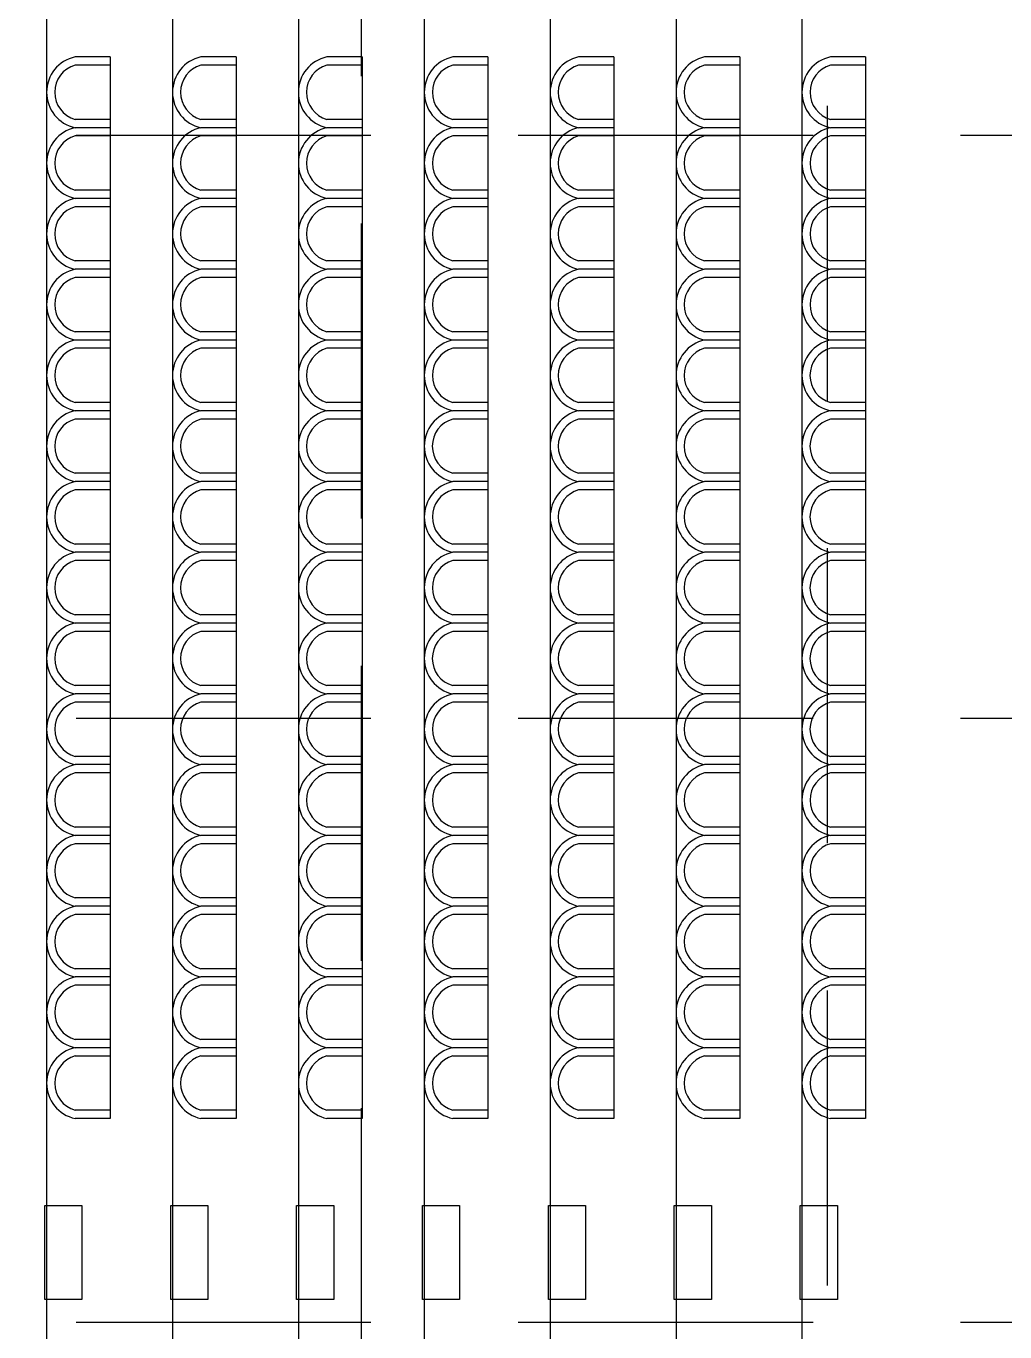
# Model space of a CAD drawing. Header units: millimetres. Extents: x -17017 to 2697, y 1903 to 18260.
# Drawn here: x -16998.139 to -16996.479, y 18223.38 to 18225.594 of the extents above; entities that cross this region are included whole.
import ezdxf

# ---------------------------------------------------------------- set-up
doc = ezdxf.new("R2010")
doc.units = ezdxf.units.MM
doc.linetypes.add('DASHED', pattern=[0.75, 0.5, -0.25])
doc.layers.add('1', color=7, linetype='Continuous')
doc.layers.add('door', color=152, linetype='Continuous')

msp = doc.modelspace()

# ---------------------------------------------------------------- linework, layer by layer
at = {"layer": '1', "linetype": 'DASHED'}
msp.add_line((-16996.7807, 18227.7083), (-16996.7807, 18217.1558), dxfattribs=at)
at = {"layer": '1'}
for p, q in [((-16998.1044, 18227.2088), (-16998.1044, 18218.5818)), ((-16997.8909, 18227.2088), (-16997.8909, 18218.5818)), ((-16997.6774, 18227.2088), (-16997.6774, 18218.5818)), ((-16997.4638, 18227.2088), (-16997.4638, 18218.5818)), ((-16997.2503, 18227.2088), (-16997.2503, 18218.5818)), ((-16997.0368, 18227.2088), (-16997.0368, 18218.5818)), ((-16996.8233, 18227.2088), (-16996.8233, 18218.5818)), ((-16997.9965, 18225.5415), (-16998.0561, 18225.5415)), ((-16997.9965, 18225.5415), (-16998.0561, 18225.5415)), ((-16997.9965, 18225.5415), (-16997.9965, 18225.4215)), ((-16997.7829, 18225.5415), (-16997.8426, 18225.5415)), ((-16997.7829, 18225.5415), (-16997.8426, 18225.5415)), ((-16997.7829, 18225.5415), (-16997.7829, 18225.4215)), ((-16997.5694, 18225.5415), (-16997.6291, 18225.5415)), ((-16997.5694, 18225.5415), (-16997.629, 18225.5415)), ((-16997.5694, 18225.5415), (-16997.5694, 18225.4215)), ((-16997.3559, 18225.5415), (-16997.4155, 18225.5415)), ((-16997.3559, 18225.5415), (-16997.4155, 18225.5415)), ((-16997.3559, 18225.5415), (-16997.3559, 18225.1815)), ((-16997.1423, 18225.5415), (-16997.202, 18225.5415)), ((-16997.1423, 18225.5415), (-16997.202, 18225.5415)), ((-16997.1423, 18225.5415), (-16997.1423, 18225.1815)), ((-16996.9288, 18225.5415), (-16996.9885, 18225.5415)), ((-16996.9288, 18225.5415), (-16996.9884, 18225.5415)), ((-16996.9288, 18225.5415), (-16996.9288, 18225.1815)), ((-16996.7153, 18225.5415), (-16996.7749, 18225.5415)), ((-16996.7153, 18225.5415), (-16996.7749, 18225.5415)), ((-16996.7153, 18225.5415), (-16996.7153, 18225.1815)), ((-16997.9965, 18225.5275), (-16998.0561, 18225.5275)), ((-16997.7829, 18225.5275), (-16997.8426, 18225.5275)), ((-16997.5694, 18225.5275), (-16997.629, 18225.5275)), ((-16997.3559, 18225.5275), (-16997.4155, 18225.5275)), ((-16997.1423, 18225.5275), (-16997.202, 18225.5275)), ((-16996.9288, 18225.5275), (-16996.9884, 18225.5275)), ((-16996.7153, 18225.5275), (-16996.7749, 18225.5275)), ((-16997.9965, 18225.4355), (-16998.0561, 18225.4355)), ((-16997.7829, 18225.4355), (-16997.8426, 18225.4355)), ((-16997.5694, 18225.4355), (-16997.629, 18225.4355)), ((-16997.3559, 18225.4355), (-16997.4155, 18225.4355)), ((-16997.1423, 18225.4355), (-16997.202, 18225.4355)), ((-16996.9288, 18225.4355), (-16996.9884, 18225.4355)), ((-16996.7153, 18225.4355), (-16996.7749, 18225.4355)), ((-16997.9965, 18225.4215), (-16998.0561, 18225.4215)), ((-16997.9964, 18225.4215), (-16998.0561, 18225.4215)), ((-16997.9965, 18225.4075), (-16998.0561, 18225.4075)), ((-16997.9965, 18225.4215), (-16997.9965, 18225.1815)), ((-16997.7829, 18225.4215), (-16997.8426, 18225.4215)), ((-16997.7829, 18225.4215), (-16997.8426, 18225.4215)), ((-16997.7829, 18225.4075), (-16997.8426, 18225.4075)), ((-16997.7829, 18225.4215), (-16997.7829, 18225.1815)), ((-16997.5694, 18225.4215), (-16997.629, 18225.4215)), ((-16997.5694, 18225.4215), (-16997.629, 18225.4215)), ((-16997.5694, 18225.4075), (-16997.629, 18225.4075)), ((-16997.5694, 18225.4215), (-16997.5694, 18225.1815)), ((-16997.3559, 18225.4215), (-16997.4155, 18225.4215)), ((-16997.3559, 18225.4215), (-16997.4155, 18225.4215)), ((-16997.3559, 18225.4075), (-16997.4155, 18225.4075)), ((-16997.1423, 18225.4215), (-16997.202, 18225.4215)), ((-16997.1423, 18225.4215), (-16997.202, 18225.4215)), ((-16997.1423, 18225.4075), (-16997.202, 18225.4075)), ((-16996.9288, 18225.4215), (-16996.9885, 18225.4215)), ((-16996.9288, 18225.4215), (-16996.9884, 18225.4215)), ((-16996.9288, 18225.4075), (-16996.9884, 18225.4075)), ((-16996.7153, 18225.4215), (-16996.7749, 18225.4215)), ((-16996.7153, 18225.4215), (-16996.7749, 18225.4215)), ((-16996.7153, 18225.4075), (-16996.7749, 18225.4075)), ((-16997.9965, 18225.3155), (-16998.0561, 18225.3155)), ((-16997.7829, 18225.3155), (-16997.8426, 18225.3155)), ((-16997.5694, 18225.3155), (-16997.629, 18225.3155)), ((-16997.3559, 18225.3155), (-16997.4155, 18225.3155)), ((-16997.1423, 18225.3155), (-16997.202, 18225.3155)), ((-16996.9288, 18225.3155), (-16996.9884, 18225.3155)), ((-16996.7153, 18225.3155), (-16996.7749, 18225.3155)), ((-16997.9964, 18225.3015), (-16998.0561, 18225.3015)), ((-16997.9964, 18225.3015), (-16998.0561, 18225.3015)), ((-16997.7829, 18225.3015), (-16997.8426, 18225.3015)), ((-16997.7829, 18225.3015), (-16997.8426, 18225.3015)), ((-16997.5694, 18225.3015), (-16997.629, 18225.3015)), ((-16997.5694, 18225.3015), (-16997.629, 18225.3015)), ((-16997.3559, 18225.3015), (-16997.4155, 18225.3015)), ((-16997.3559, 18225.3015), (-16997.4155, 18225.3015)), ((-16997.1423, 18225.3015), (-16997.202, 18225.3015)), ((-16997.1423, 18225.3015), (-16997.202, 18225.3015)), ((-16996.9288, 18225.3015), (-16996.9884, 18225.3015)), ((-16996.9288, 18225.3015), (-16996.9884, 18225.3015)), ((-16996.7153, 18225.3015), (-16996.7749, 18225.3015)), ((-16996.7153, 18225.3015), (-16996.7749, 18225.3015)), ((-16997.9965, 18225.2875), (-16998.0561, 18225.2875)), ((-16997.7829, 18225.2875), (-16997.8426, 18225.2875)), ((-16997.5694, 18225.2875), (-16997.629, 18225.2875)), ((-16997.3559, 18225.2875), (-16997.4155, 18225.2875)), ((-16997.1423, 18225.2875), (-16997.202, 18225.2875)), ((-16996.9288, 18225.2875), (-16996.9884, 18225.2875)), ((-16996.7153, 18225.2875), (-16996.7749, 18225.2875)), ((-16997.9965, 18225.1955), (-16998.0561, 18225.1955)), ((-16997.7829, 18225.1955), (-16997.8426, 18225.1955)), ((-16997.5694, 18225.1955), (-16997.629, 18225.1955)), ((-16997.3559, 18225.1955), (-16997.4155, 18225.1955)), ((-16997.1423, 18225.1955), (-16997.202, 18225.1955)), ((-16996.9288, 18225.1955), (-16996.9884, 18225.1955)), ((-16996.7153, 18225.1955), (-16996.7749, 18225.1955)), ((-16997.9964, 18225.1815), (-16998.0561, 18225.1815)), ((-16997.9965, 18225.1815), (-16998.0561, 18225.1815)), ((-16997.9965, 18225.1675), (-16998.0561, 18225.1675)), ((-16997.9965, 18225.1815), (-16997.9965, 18225.0615)), ((-16997.7829, 18225.1815), (-16997.8426, 18225.1815)), ((-16997.7829, 18225.1815), (-16997.8426, 18225.1815)), ((-16997.7829, 18225.1675), (-16997.8426, 18225.1675)), ((-16997.7829, 18225.1815), (-16997.7829, 18225.0615)), ((-16997.5694, 18225.1815), (-16997.629, 18225.1815)), ((-16997.5694, 18225.1815), (-16997.629, 18225.1815)), ((-16997.5694, 18225.1675), (-16997.629, 18225.1675)), ((-16997.5694, 18225.1815), (-16997.5694, 18225.0615)), ((-16997.3559, 18225.1815), (-16997.4155, 18225.1815)), ((-16997.3559, 18225.1815), (-16997.4155, 18225.1815)), ((-16997.3559, 18225.1675), (-16997.4155, 18225.1675)), ((-16997.3559, 18225.1815), (-16997.3559, 18225.0615)), ((-16997.1423, 18225.1815), (-16997.202, 18225.1815)), ((-16997.1423, 18225.1815), (-16997.202, 18225.1815)), ((-16997.1424, 18225.1675), (-16997.202, 18225.1675)), ((-16997.1424, 18225.1815), (-16997.1424, 18225.0615)), ((-16996.9288, 18225.1815), (-16996.9885, 18225.1815)), ((-16996.9288, 18225.1675), (-16996.9885, 18225.1675)), ((-16996.9288, 18225.1815), (-16996.9884, 18225.1815)), ((-16996.9288, 18225.1815), (-16996.9288, 18225.0615)), ((-16996.7153, 18225.1815), (-16996.7749, 18225.1815)), ((-16996.7153, 18225.1815), (-16996.7749, 18225.1815)), ((-16996.7153, 18225.1675), (-16996.7749, 18225.1675)), ((-16996.7153, 18225.1815), (-16996.7153, 18225.0615)), ((-16997.9965, 18225.0755), (-16998.0561, 18225.0755)), ((-16997.7829, 18225.0755), (-16997.8426, 18225.0755)), ((-16997.5694, 18225.0755), (-16997.629, 18225.0755)), ((-16997.3559, 18225.0755), (-16997.4155, 18225.0755)), ((-16997.1424, 18225.0755), (-16997.202, 18225.0755)), ((-16996.9288, 18225.0755), (-16996.9885, 18225.0755)), ((-16996.7153, 18225.0755), (-16996.7749, 18225.0755)), ((-16997.9965, 18225.0615), (-16998.0561, 18225.0615)), ((-16997.9965, 18225.0615), (-16998.0561, 18225.0615)), ((-16997.9965, 18225.0615), (-16997.9965, 18224.9415)), ((-16997.7829, 18225.0615), (-16997.8426, 18225.0615)), ((-16997.7829, 18225.0615), (-16997.8426, 18225.0615)), ((-16997.7829, 18225.0615), (-16997.7829, 18224.9415)), ((-16997.5694, 18225.0615), (-16997.6291, 18225.0615)), ((-16997.5694, 18225.0615), (-16997.629, 18225.0615)), ((-16997.5694, 18225.0615), (-16997.5694, 18224.9415)), ((-16997.3559, 18225.0615), (-16997.4155, 18225.0615)), ((-16997.3559, 18225.0615), (-16997.4155, 18225.0615)), ((-16997.3559, 18225.0615), (-16997.3559, 18224.9415)), ((-16997.1423, 18225.0615), (-16997.202, 18225.0615)), ((-16997.1424, 18225.0615), (-16997.202, 18225.0615)), ((-16997.1424, 18225.0615), (-16997.1424, 18224.9415)), ((-16996.9288, 18225.0615), (-16996.9885, 18225.0615)), ((-16996.9288, 18225.0615), (-16996.9885, 18225.0615)), ((-16996.9288, 18225.0615), (-16996.9288, 18224.9415)), ((-16996.7153, 18225.0615), (-16996.7749, 18225.0615)), ((-16996.7153, 18225.0615), (-16996.7749, 18225.0615)), ((-16996.7153, 18225.0615), (-16996.7153, 18224.9415)), ((-16997.9965, 18225.0475), (-16998.0561, 18225.0475)), ((-16997.7829, 18225.0475), (-16997.8426, 18225.0475)), ((-16997.5694, 18225.0475), (-16997.6291, 18225.0475)), ((-16997.3559, 18225.0475), (-16997.4155, 18225.0475)), ((-16997.1424, 18225.0475), (-16997.202, 18225.0475)), ((-16996.9288, 18225.0475), (-16996.9885, 18225.0475)), ((-16996.7153, 18225.0475), (-16996.7749, 18225.0475)), ((-16997.9965, 18224.9555), (-16998.0561, 18224.9555)), ((-16997.9965, 18224.9415), (-16998.0561, 18224.9415)), ((-16997.9965, 18224.9415), (-16998.0561, 18224.9415)), ((-16997.9965, 18224.9415), (-16997.9965, 18224.8215)), ((-16997.7829, 18224.9555), (-16997.8426, 18224.9555)), ((-16997.7829, 18224.9415), (-16997.8426, 18224.9415)), ((-16997.7829, 18224.9415), (-16997.8426, 18224.9415)), ((-16997.783, 18224.9415), (-16997.783, 18224.8215)), ((-16997.5694, 18224.9555), (-16997.6291, 18224.9555)), ((-16997.5694, 18224.9415), (-16997.6291, 18224.9415)), ((-16997.5694, 18224.9415), (-16997.6291, 18224.9415)), ((-16997.5694, 18224.9415), (-16997.5694, 18224.8215)), ((-16997.3559, 18224.9555), (-16997.4155, 18224.9555)), ((-16997.3559, 18224.9415), (-16997.4155, 18224.9415)), ((-16997.3559, 18224.9415), (-16997.4155, 18224.9415)), ((-16997.3559, 18224.9415), (-16997.3559, 18224.8215)), ((-16997.1424, 18224.9555), (-16997.202, 18224.9555)), ((-16997.1424, 18224.9415), (-16997.202, 18224.9415)), ((-16997.1424, 18224.9415), (-16997.202, 18224.9415)), ((-16997.1424, 18224.9415), (-16997.1424, 18224.8215)), ((-16996.9288, 18224.9555), (-16996.9885, 18224.9555)), ((-16996.9288, 18224.9415), (-16996.9885, 18224.9415)), ((-16996.9288, 18224.9415), (-16996.9885, 18224.9415)), ((-16996.9288, 18224.9415), (-16996.9288, 18224.8215)), ((-16996.7153, 18224.9415), (-16996.775, 18224.9415)), ((-16996.7153, 18224.9555), (-16996.7749, 18224.9555)), ((-16996.7153, 18224.9415), (-16996.7749, 18224.9415)), ((-16996.7153, 18224.9415), (-16996.7153, 18224.8215)), ((-16997.9965, 18224.9275), (-16998.0561, 18224.9275)), ((-16997.783, 18224.9275), (-16997.8426, 18224.9275)), ((-16997.5694, 18224.9275), (-16997.6291, 18224.9275)), ((-16997.3559, 18224.9275), (-16997.4155, 18224.9275)), ((-16997.1424, 18224.9275), (-16997.202, 18224.9275)), ((-16996.9288, 18224.9275), (-16996.9885, 18224.9275)), ((-16996.7153, 18224.9275), (-16996.775, 18224.9275)), ((-16997.9965, 18224.8355), (-16998.0561, 18224.8355)), ((-16997.783, 18224.8355), (-16997.8426, 18224.8355)), ((-16997.5694, 18224.8355), (-16997.6291, 18224.8355)), ((-16997.3559, 18224.8355), (-16997.4155, 18224.8355)), ((-16997.1424, 18224.8355), (-16997.202, 18224.8355)), ((-16996.9288, 18224.8355), (-16996.9885, 18224.8355)), ((-16996.7153, 18224.8355), (-16996.775, 18224.8355)), ((-16997.9965, 18224.8215), (-16998.0561, 18224.8215)), ((-16997.9965, 18224.8215), (-16998.0561, 18224.8215)), ((-16997.9965, 18224.8075), (-16998.0561, 18224.8075)), ((-16997.9965, 18224.8215), (-16997.9965, 18224.5815)), ((-16997.7829, 18224.8215), (-16997.8426, 18224.8215)), ((-16997.7829, 18224.8215), (-16997.8426, 18224.8215)), ((-16997.7829, 18224.8075), (-16997.8426, 18224.8075)), ((-16997.7829, 18224.8215), (-16997.7829, 18224.5815)), ((-16997.5694, 18224.8215), (-16997.6291, 18224.8215)), ((-16997.5694, 18224.8215), (-16997.6291, 18224.8215)), ((-16997.5694, 18224.8075), (-16997.6291, 18224.8075)), ((-16997.5694, 18224.8215), (-16997.5694, 18224.5815)), ((-16997.3559, 18224.8215), (-16997.4155, 18224.8215)), ((-16997.3559, 18224.8215), (-16997.4155, 18224.8215)), ((-16997.3559, 18224.8075), (-16997.4155, 18224.8075)), ((-16997.3559, 18224.8215), (-16997.3559, 18224.5815)), ((-16997.1424, 18224.8215), (-16997.202, 18224.8215)), ((-16997.1424, 18224.8215), (-16997.202, 18224.8215)), ((-16997.1424, 18224.8075), (-16997.202, 18224.8075)), ((-16997.1424, 18224.8215), (-16997.1424, 18224.5815)), ((-16996.9288, 18224.8215), (-16996.9885, 18224.8215)), ((-16996.9288, 18224.8215), (-16996.9885, 18224.8215)), ((-16996.9288, 18224.8075), (-16996.9885, 18224.8075)), ((-16996.9288, 18224.8215), (-16996.9288, 18224.5815)), ((-16996.7153, 18224.8215), (-16996.775, 18224.8215)), ((-16996.7153, 18224.8215), (-16996.7749, 18224.8215)), ((-16996.7153, 18224.8075), (-16996.7749, 18224.8075)), ((-16996.7153, 18224.8215), (-16996.7153, 18224.5815)), ((-16997.9965, 18224.7155), (-16998.0561, 18224.7155)), ((-16997.9965, 18224.7015), (-16998.0561, 18224.7015)), ((-16997.9965, 18224.7015), (-16998.0561, 18224.7015)), ((-16997.7829, 18224.7155), (-16997.8426, 18224.7155)), ((-16997.7829, 18224.7015), (-16997.8426, 18224.7015)), ((-16997.7829, 18224.7015), (-16997.8426, 18224.7015)), ((-16997.5694, 18224.7155), (-16997.6291, 18224.7155)), ((-16997.5694, 18224.7015), (-16997.6291, 18224.7015)), ((-16997.5694, 18224.7015), (-16997.6291, 18224.7015)), ((-16997.3559, 18224.7155), (-16997.4155, 18224.7155)), ((-16997.3559, 18224.7015), (-16997.4155, 18224.7015)), ((-16997.3559, 18224.7015), (-16997.4155, 18224.7015)), ((-16997.1424, 18224.7155), (-16997.202, 18224.7155)), ((-16997.1424, 18224.7015), (-16997.202, 18224.7015)), ((-16997.1424, 18224.7015), (-16997.202, 18224.7015)), ((-16996.9288, 18224.7155), (-16996.9885, 18224.7155)), ((-16996.9288, 18224.7015), (-16996.9885, 18224.7015)), ((-16996.9288, 18224.7015), (-16996.9885, 18224.7015)), ((-16996.7153, 18224.7155), (-16996.7749, 18224.7155)), ((-16996.7153, 18224.7015), (-16996.7749, 18224.7015)), ((-16996.7153, 18224.7015), (-16996.7749, 18224.7015)), ((-16997.9965, 18224.6875), (-16998.0561, 18224.6875)), ((-16997.7829, 18224.6875), (-16997.8426, 18224.6875)), ((-16997.5694, 18224.6875), (-16997.6291, 18224.6875)), ((-16997.3559, 18224.6875), (-16997.4155, 18224.6875)), ((-16997.1424, 18224.6875), (-16997.202, 18224.6875)), ((-16996.9288, 18224.6875), (-16996.9885, 18224.6875)), ((-16996.7153, 18224.6875), (-16996.7749, 18224.6875)), ((-16997.9965, 18224.5955), (-16998.0561, 18224.5955)), ((-16997.7829, 18224.5955), (-16997.8426, 18224.5955)), ((-16997.5694, 18224.5955), (-16997.6291, 18224.5955)), ((-16997.3559, 18224.5955), (-16997.4155, 18224.5955)), ((-16997.1424, 18224.5955), (-16997.202, 18224.5955)), ((-16996.9288, 18224.5955), (-16996.9885, 18224.5955)), ((-16996.7153, 18224.5955), (-16996.7749, 18224.5955)), ((-16997.9965, 18224.5815), (-16998.0561, 18224.5815)), ((-16997.9965, 18224.5815), (-16998.0561, 18224.5815)), ((-16997.9965, 18224.5675), (-16998.0561, 18224.5675)), ((-16997.9965, 18224.5815), (-16997.9965, 18224.4615)), ((-16997.7829, 18224.5815), (-16997.8426, 18224.5815)), ((-16997.7829, 18224.5815), (-16997.8426, 18224.5815)), ((-16997.783, 18224.5675), (-16997.8426, 18224.5675)), ((-16997.783, 18224.5815), (-16997.783, 18224.4615)), ((-16997.5694, 18224.5815), (-16997.6291, 18224.5815)), ((-16997.5694, 18224.5815), (-16997.6291, 18224.5815)), ((-16997.5694, 18224.5675), (-16997.6291, 18224.5675)), ((-16997.5694, 18224.5815), (-16997.5694, 18224.4615)), ((-16997.3559, 18224.5815), (-16997.4155, 18224.5815)), ((-16997.3559, 18224.5815), (-16997.4155, 18224.5815)), ((-16997.3559, 18224.5675), (-16997.4155, 18224.5675)), ((-16997.3559, 18224.5815), (-16997.3559, 18224.4615)), ((-16997.1424, 18224.5815), (-16997.202, 18224.5815)), ((-16997.1424, 18224.5815), (-16997.202, 18224.5815)), ((-16997.1424, 18224.5675), (-16997.202, 18224.5675)), ((-16997.1424, 18224.5815), (-16997.1424, 18224.4615)), ((-16996.9288, 18224.5815), (-16996.9885, 18224.5815)), ((-16996.9288, 18224.5815), (-16996.9885, 18224.5815)), ((-16996.9288, 18224.5675), (-16996.9885, 18224.5675)), ((-16996.9288, 18224.5815), (-16996.9288, 18224.4615)), ((-16996.7153, 18224.5815), (-16996.775, 18224.5815)), ((-16996.7153, 18224.5675), (-16996.775, 18224.5675)), ((-16996.7153, 18224.5815), (-16996.7749, 18224.5815)), ((-16996.7153, 18224.5815), (-16996.7153, 18224.4615)), ((-16997.9965, 18224.4755), (-16998.0561, 18224.4755)), ((-16997.783, 18224.4755), (-16997.8426, 18224.4755)), ((-16997.5694, 18224.4755), (-16997.6291, 18224.4755)), ((-16997.3559, 18224.4755), (-16997.4155, 18224.4755)), ((-16997.1424, 18224.4755), (-16997.202, 18224.4755)), ((-16996.9288, 18224.4755), (-16996.9885, 18224.4755)), ((-16996.7153, 18224.4755), (-16996.775, 18224.4755)), ((-16997.9965, 18224.4615), (-16998.0561, 18224.4615)), ((-16997.9965, 18224.4615), (-16998.0561, 18224.4615)), ((-16997.9965, 18224.4615), (-16997.9965, 18224.3415)), ((-16997.7829, 18224.4615), (-16997.8426, 18224.4615)), ((-16997.7829, 18224.4615), (-16997.8426, 18224.4615)), ((-16997.7829, 18224.4615), (-16997.7829, 18224.3415)), ((-16997.5694, 18224.4615), (-16997.6291, 18224.4615)), ((-16997.5694, 18224.4615), (-16997.6291, 18224.4615)), ((-16997.5694, 18224.4615), (-16997.5694, 18224.3415)), ((-16997.3559, 18224.4615), (-16997.4155, 18224.4615)), ((-16997.3559, 18224.4615), (-16997.4155, 18224.4615)), ((-16997.3559, 18224.4615), (-16997.3559, 18224.3415)), ((-16997.1424, 18224.4615), (-16997.202, 18224.4615)), ((-16997.1424, 18224.4615), (-16997.202, 18224.4615)), ((-16997.1424, 18224.4615), (-16997.1424, 18224.3415)), ((-16996.9288, 18224.4615), (-16996.9885, 18224.4615)), ((-16996.9288, 18224.4615), (-16996.9885, 18224.4615)), ((-16996.9288, 18224.4615), (-16996.9288, 18224.3415)), ((-16996.7153, 18224.4615), (-16996.775, 18224.4615)), ((-16996.7153, 18224.4615), (-16996.7749, 18224.4615)), ((-16996.7153, 18224.4615), (-16996.7153, 18224.3415)), ((-16997.9965, 18224.4475), (-16998.0561, 18224.4475)), ((-16997.7829, 18224.4475), (-16997.8426, 18224.4475)), ((-16997.5694, 18224.4475), (-16997.6291, 18224.4475)), ((-16997.3559, 18224.4475), (-16997.4155, 18224.4475)), ((-16997.1424, 18224.4475), (-16997.202, 18224.4475)), ((-16996.9288, 18224.4475), (-16996.9885, 18224.4475)), ((-16996.7153, 18224.4475), (-16996.7749, 18224.4475)), ((-16997.9965, 18224.3555), (-16998.0561, 18224.3555)), ((-16997.9965, 18224.3415), (-16998.0561, 18224.3415)), ((-16997.9965, 18224.3415), (-16998.0561, 18224.3415)), ((-16997.9965, 18224.3415), (-16997.9965, 18223.7415)), ((-16997.7829, 18224.3555), (-16997.8426, 18224.3555)), ((-16997.7829, 18224.3415), (-16997.8426, 18224.3415)), ((-16997.7829, 18224.3415), (-16997.8426, 18224.3415)), ((-16997.7829, 18224.3415), (-16997.7829, 18223.7415)), ((-16997.5694, 18224.3555), (-16997.6291, 18224.3555)), ((-16997.5694, 18224.3415), (-16997.6291, 18224.3415)), ((-16997.5694, 18224.3415), (-16997.629, 18224.3415)), ((-16997.5694, 18224.3415), (-16997.5694, 18223.7415)), ((-16997.3559, 18224.3555), (-16997.4155, 18224.3555)), ((-16997.3559, 18224.3415), (-16997.4155, 18224.3415)), ((-16997.3559, 18224.3415), (-16997.4155, 18224.3415)), ((-16997.3559, 18224.3415), (-16997.3559, 18223.7415)), ((-16997.1424, 18224.3555), (-16997.202, 18224.3555)), ((-16997.1424, 18224.3415), (-16997.202, 18224.3415)), ((-16997.1423, 18224.3415), (-16997.202, 18224.3415)), ((-16997.1424, 18224.3415), (-16997.1424, 18223.7415)), ((-16996.9288, 18224.3555), (-16996.9885, 18224.3555)), ((-16996.9288, 18224.3415), (-16996.9885, 18224.3415)), ((-16996.9288, 18224.3415), (-16996.9885, 18224.3415)), ((-16996.9288, 18224.3415), (-16996.9288, 18223.7415)), ((-16996.7153, 18224.3555), (-16996.7749, 18224.3555)), ((-16996.7153, 18224.3415), (-16996.7749, 18224.3415)), ((-16996.7153, 18224.3415), (-16996.7749, 18224.3415)), ((-16996.7153, 18224.3415), (-16996.7153, 18223.7415)), ((-16997.9965, 18224.3275), (-16998.0561, 18224.3275)), ((-16997.7829, 18224.3275), (-16997.8426, 18224.3275)), ((-16997.5694, 18224.3275), (-16997.629, 18224.3275)), ((-16997.3559, 18224.3275), (-16997.4155, 18224.3275)), ((-16997.1424, 18224.3275), (-16997.202, 18224.3275)), ((-16996.9288, 18224.3275), (-16996.9885, 18224.3275)), ((-16996.7153, 18224.3275), (-16996.7749, 18224.3275)), ((-16997.9965, 18224.2355), (-16998.0561, 18224.2355)), ((-16997.7829, 18224.2355), (-16997.8426, 18224.2355)), ((-16997.5694, 18224.2355), (-16997.629, 18224.2355)), ((-16997.3559, 18224.2355), (-16997.4155, 18224.2355)), ((-16997.1424, 18224.2355), (-16997.202, 18224.2355)), ((-16996.9288, 18224.2355), (-16996.9885, 18224.2355)), ((-16996.7153, 18224.2355), (-16996.7749, 18224.2355)), ((-16997.9965, 18224.2215), (-16998.0561, 18224.2215)), ((-16997.9965, 18224.2215), (-16998.0561, 18224.2215)), ((-16997.7829, 18224.2215), (-16997.8426, 18224.2215)), ((-16997.7829, 18224.2215), (-16997.8426, 18224.2215)), ((-16997.5694, 18224.2215), (-16997.629, 18224.2215)), ((-16997.5694, 18224.2215), (-16997.629, 18224.2215)), ((-16997.3559, 18224.2215), (-16997.4155, 18224.2215)), ((-16997.3559, 18224.2215), (-16997.4155, 18224.2215)), ((-16997.1423, 18224.2215), (-16997.202, 18224.2215)), ((-16997.1423, 18224.2215), (-16997.202, 18224.2215)), ((-16996.9288, 18224.2215), (-16996.9885, 18224.2215)), ((-16996.9288, 18224.2215), (-16996.9885, 18224.2215)), ((-16996.7153, 18224.2215), (-16996.7749, 18224.2215)), ((-16996.7153, 18224.2215), (-16996.7749, 18224.2215)), ((-16997.9965, 18224.2075), (-16998.0561, 18224.2075)), ((-16997.7829, 18224.2075), (-16997.8426, 18224.2075)), ((-16997.5694, 18224.2075), (-16997.629, 18224.2075)), ((-16997.3559, 18224.2075), (-16997.4155, 18224.2075)), ((-16997.1424, 18224.2075), (-16997.202, 18224.2075)), ((-16996.9288, 18224.2075), (-16996.9885, 18224.2075)), ((-16996.7153, 18224.2075), (-16996.7749, 18224.2075)), ((-16997.9965, 18224.1155), (-16998.0561, 18224.1155)), ((-16997.9965, 18224.1015), (-16998.0561, 18224.1015)), ((-16997.9965, 18224.1015), (-16998.0561, 18224.1015)), ((-16997.7829, 18224.1155), (-16997.8426, 18224.1155)), ((-16997.7829, 18224.1015), (-16997.8426, 18224.1015)), ((-16997.7829, 18224.1015), (-16997.8426, 18224.1015)), ((-16997.5694, 18224.1155), (-16997.629, 18224.1155)), ((-16997.5694, 18224.1015), (-16997.629, 18224.1015)), ((-16997.5694, 18224.1015), (-16997.629, 18224.1015)), ((-16997.3559, 18224.1155), (-16997.4155, 18224.1155)), ((-16997.3559, 18224.1015), (-16997.4155, 18224.1015)), ((-16997.3559, 18224.1015), (-16997.4155, 18224.1015)), ((-16997.1424, 18224.1155), (-16997.202, 18224.1155)), ((-16997.1423, 18224.1015), (-16997.202, 18224.1015)), ((-16997.1423, 18224.1015), (-16997.202, 18224.1015)), ((-16996.9288, 18224.1155), (-16996.9885, 18224.1155)), ((-16996.9288, 18224.1015), (-16996.9885, 18224.1015)), ((-16996.9288, 18224.1015), (-16996.9885, 18224.1015)), ((-16996.7153, 18224.1155), (-16996.7749, 18224.1155)), ((-16996.7153, 18224.1015), (-16996.7749, 18224.1015)), ((-16996.7153, 18224.1015), (-16996.7749, 18224.1015)), ((-16997.9965, 18224.0875), (-16998.0561, 18224.0875)), ((-16997.7829, 18224.0875), (-16997.8426, 18224.0875)), ((-16997.5694, 18224.0875), (-16997.629, 18224.0875)), ((-16997.3559, 18224.0875), (-16997.4155, 18224.0875)), ((-16997.1424, 18224.0875), (-16997.202, 18224.0875)), ((-16996.9288, 18224.0875), (-16996.9885, 18224.0875)), ((-16996.7153, 18224.0875), (-16996.7749, 18224.0875)), ((-16997.9965, 18223.9955), (-16998.0561, 18223.9955)), ((-16997.7829, 18223.9955), (-16997.8426, 18223.9955)), ((-16997.5694, 18223.9955), (-16997.629, 18223.9955)), ((-16997.3559, 18223.9955), (-16997.4155, 18223.9955)), ((-16997.1424, 18223.9955), (-16997.202, 18223.9955)), ((-16996.9288, 18223.9955), (-16996.9885, 18223.9955)), ((-16996.7153, 18223.9955), (-16996.7749, 18223.9955)), ((-16997.9965, 18223.9815), (-16998.0561, 18223.9815)), ((-16997.9965, 18223.9815), (-16998.0561, 18223.9815)), ((-16997.9965, 18223.9675), (-16998.0561, 18223.9675)), ((-16997.7829, 18223.9815), (-16997.8426, 18223.9815)), ((-16997.7829, 18223.9815), (-16997.8426, 18223.9815)), ((-16997.7829, 18223.9675), (-16997.8426, 18223.9675)), ((-16997.5694, 18223.9815), (-16997.629, 18223.9815)), ((-16997.5694, 18223.9815), (-16997.629, 18223.9815)), ((-16997.5694, 18223.9675), (-16997.629, 18223.9675)), ((-16997.3559, 18223.9815), (-16997.4155, 18223.9815)), ((-16997.3559, 18223.9815), (-16997.4155, 18223.9815)), ((-16997.3559, 18223.9675), (-16997.4155, 18223.9675)), ((-16997.1423, 18223.9815), (-16997.202, 18223.9815)), ((-16997.1423, 18223.9815), (-16997.202, 18223.9815)), ((-16997.1424, 18223.9675), (-16997.202, 18223.9675)), ((-16996.9288, 18223.9815), (-16996.9885, 18223.9815)), ((-16996.9288, 18223.9815), (-16996.9885, 18223.9815)), ((-16996.9288, 18223.9675), (-16996.9885, 18223.9675)), ((-16996.7153, 18223.9815), (-16996.7749, 18223.9815)), ((-16996.7153, 18223.9815), (-16996.7749, 18223.9815)), ((-16996.7153, 18223.9675), (-16996.7749, 18223.9675)), ((-16997.9965, 18223.8755), (-16998.0561, 18223.8755)), ((-16997.9965, 18223.8615), (-16998.0561, 18223.8615)), ((-16997.9965, 18223.8615), (-16998.0561, 18223.8615)), ((-16997.7829, 18223.8755), (-16997.8426, 18223.8755)), ((-16997.7829, 18223.8615), (-16997.8426, 18223.8615)), ((-16997.7829, 18223.8615), (-16997.8426, 18223.8615)), ((-16997.5694, 18223.8755), (-16997.629, 18223.8755)), ((-16997.5694, 18223.8615), (-16997.629, 18223.8615)), ((-16997.5694, 18223.8615), (-16997.629, 18223.8615)), ((-16997.3559, 18223.8755), (-16997.4155, 18223.8755)), ((-16997.3559, 18223.8615), (-16997.4155, 18223.8615)), ((-16997.3559, 18223.8615), (-16997.4155, 18223.8615)), ((-16997.1424, 18223.8755), (-16997.202, 18223.8755)), ((-16997.1423, 18223.8615), (-16997.202, 18223.8615)), ((-16997.1423, 18223.8615), (-16997.202, 18223.8615)), ((-16996.9288, 18223.8755), (-16996.9885, 18223.8755)), ((-16996.9288, 18223.8615), (-16996.9885, 18223.8615)), ((-16996.9288, 18223.8615), (-16996.9885, 18223.8615)), ((-16996.7153, 18223.8755), (-16996.7749, 18223.8755)), ((-16996.7153, 18223.8615), (-16996.7749, 18223.8615)), ((-16996.7153, 18223.8615), (-16996.7749, 18223.8615)), ((-16997.9965, 18223.8475), (-16998.0561, 18223.8475)), ((-16997.7829, 18223.8475), (-16997.8426, 18223.8475)), ((-16997.5694, 18223.8475), (-16997.629, 18223.8475)), ((-16997.3559, 18223.8475), (-16997.4155, 18223.8475)), ((-16997.1424, 18223.8475), (-16997.202, 18223.8475)), ((-16996.9288, 18223.8475), (-16996.9885, 18223.8475)), ((-16996.7153, 18223.8475), (-16996.7749, 18223.8475)), ((-16997.9965, 18223.7555), (-16998.0561, 18223.7555)), ((-16997.7829, 18223.7555), (-16997.8426, 18223.7555)), ((-16997.5694, 18223.7555), (-16997.629, 18223.7555)), ((-16997.3559, 18223.7555), (-16997.4155, 18223.7555)), ((-16997.1424, 18223.7555), (-16997.202, 18223.7555)), ((-16996.9288, 18223.7555), (-16996.9885, 18223.7555)), ((-16996.7153, 18223.7555), (-16996.7749, 18223.7555)), ((-16997.9965, 18223.7415), (-16998.0561, 18223.7415)), ((-16997.7829, 18223.7415), (-16997.8426, 18223.7415)), ((-16997.5694, 18223.7415), (-16997.629, 18223.7415)), ((-16997.3559, 18223.7415), (-16997.4155, 18223.7415)), ((-16997.1423, 18223.7415), (-16997.202, 18223.7415)), ((-16996.9288, 18223.7415), (-16996.9885, 18223.7415)), ((-16996.7153, 18223.7415), (-16996.7749, 18223.7415))]:
    msp.add_line(p, q, dxfattribs=at)
for points in [[(-16998.1074, 18223.4349), (-16998.1074, 18223.5943), (-16998.0444, 18223.5943), (-16998.0444, 18223.4349)], [(-16997.8939, 18223.4349), (-16997.8939, 18223.5943), (-16997.8308, 18223.5943), (-16997.8308, 18223.4349)], [(-16997.6803, 18223.4349), (-16997.6803, 18223.5943), (-16997.6173, 18223.5943), (-16997.6173, 18223.4349)], [(-16997.4668, 18223.4349), (-16997.4668, 18223.5943), (-16997.4038, 18223.5943), (-16997.4038, 18223.4349)], [(-16997.2533, 18223.4349), (-16997.2533, 18223.5943), (-16997.1903, 18223.5943), (-16997.1903, 18223.4349)], [(-16997.0398, 18223.4349), (-16997.0398, 18223.5943), (-16996.9767, 18223.5943), (-16996.9767, 18223.4349)], [(-16996.8262, 18223.4349), (-16996.8262, 18223.5943), (-16996.7632, 18223.5943), (-16996.7632, 18223.4349)]]:
    msp.add_lwpolyline(points, close=True, dxfattribs=at)
for centre, radius, start, end in [((-16998.043, 18225.4815), 0.0614, 102.3013, 257.6987), ((-16997.8295, 18225.4815), 0.0614, 102.3013, 257.6987), ((-16997.616, 18225.4815), 0.0614, 102.3013, 257.6987), ((-16997.4024, 18225.4815), 0.0614, 102.3013, 257.6987), ((-16997.1889, 18225.4815), 0.0614, 102.3013, 257.6987), ((-16996.9754, 18225.4815), 0.0614, 102.3013, 257.6987), ((-16996.7618, 18225.4815), 0.0614, 102.3013, 257.6987), ((-16998.0428, 18225.4815), 0.0479, 106.121, 253.879), ((-16997.8293, 18225.4815), 0.0479, 106.121, 253.879), ((-16997.6158, 18225.4815), 0.0479, 106.121, 253.879), ((-16997.4022, 18225.4815), 0.0479, 106.121, 253.879), ((-16997.1887, 18225.4815), 0.0479, 106.121, 253.879), ((-16996.9752, 18225.4815), 0.0479, 106.121, 253.879), ((-16996.7616, 18225.4815), 0.0479, 106.121, 253.879), ((-16998.043, 18225.3615), 0.0614, 102.3013, 257.6987), ((-16998.0428, 18225.3615), 0.0479, 106.121, 253.879), ((-16997.8295, 18225.3615), 0.0614, 102.3013, 257.6987), ((-16997.8293, 18225.3615), 0.0479, 106.121, 253.879), ((-16997.6159, 18225.3615), 0.0614, 102.3013, 257.6987), ((-16997.6157, 18225.3615), 0.0479, 106.121, 253.879), ((-16997.4024, 18225.3615), 0.0614, 102.3013, 257.6987), ((-16997.4022, 18225.3615), 0.0479, 106.121, 253.879), ((-16997.1889, 18225.3615), 0.0614, 102.3013, 257.6987), ((-16997.1887, 18225.3615), 0.0479, 106.121, 253.879), ((-16996.9754, 18225.3615), 0.0614, 102.3013, 257.6987), ((-16996.9752, 18225.3615), 0.0479, 106.121, 253.879), ((-16996.7618, 18225.3615), 0.0614, 102.3013, 257.6987), ((-16996.7616, 18225.3615), 0.0479, 106.121, 253.879), ((-16998.043, 18225.2415), 0.0614, 102.3013, 257.6987), ((-16997.8295, 18225.2415), 0.0614, 102.3013, 257.6987), ((-16997.6159, 18225.2415), 0.0614, 102.3013, 257.6987), ((-16997.4024, 18225.2415), 0.0614, 102.3013, 257.6987), ((-16997.1889, 18225.2415), 0.0614, 102.3013, 257.6987), ((-16996.9754, 18225.2415), 0.0614, 102.3013, 257.6987), ((-16996.7618, 18225.2415), 0.0614, 102.3013, 257.6987), ((-16998.0428, 18225.2415), 0.0479, 106.121, 253.879), ((-16997.8293, 18225.2415), 0.0479, 106.121, 253.879), ((-16997.6157, 18225.2415), 0.0479, 106.121, 253.879), ((-16997.4022, 18225.2415), 0.0479, 106.121, 253.879), ((-16997.1887, 18225.2415), 0.0479, 106.121, 253.879), ((-16996.9752, 18225.2415), 0.0479, 106.121, 253.879), ((-16996.7616, 18225.2415), 0.0479, 106.121, 253.879), ((-16998.043, 18225.1215), 0.0614, 102.3013, 257.6987), ((-16998.0428, 18225.1215), 0.0479, 106.121, 253.879), ((-16997.8295, 18225.1215), 0.0614, 102.3013, 257.6987), ((-16997.8293, 18225.1215), 0.0479, 106.121, 253.879), ((-16997.616, 18225.1215), 0.0614, 102.3013, 257.6987), ((-16997.6158, 18225.1215), 0.0479, 106.121, 253.879), ((-16997.4024, 18225.1215), 0.0614, 102.3013, 257.6987), ((-16997.4022, 18225.1215), 0.0479, 106.121, 253.879), ((-16997.1889, 18225.1215), 0.0614, 102.3013, 257.6987), ((-16997.1887, 18225.1215), 0.0479, 106.121, 253.879), ((-16996.9754, 18225.1215), 0.0614, 102.3013, 257.6987), ((-16996.9752, 18225.1215), 0.0479, 106.121, 253.879), ((-16996.7618, 18225.1215), 0.0614, 102.3013, 257.6987), ((-16996.7616, 18225.1215), 0.0479, 106.121, 253.879), ((-16998.043, 18225.0015), 0.0614, 102.3013, 257.6987), ((-16997.8295, 18225.0015), 0.0614, 102.3013, 257.6987), ((-16997.616, 18225.0015), 0.0614, 102.3013, 257.6987), ((-16997.4024, 18225.0015), 0.0614, 102.3013, 257.6987), ((-16997.1889, 18225.0015), 0.0614, 102.3013, 257.6987), ((-16996.9754, 18225.0015), 0.0614, 102.3013, 257.6987), ((-16996.7619, 18225.0015), 0.0614, 102.3013, 257.6987), ((-16998.0428, 18225.0015), 0.0479, 106.121, 253.879), ((-16997.8293, 18225.0015), 0.0479, 106.121, 253.879), ((-16997.6158, 18225.0015), 0.0479, 106.121, 253.879), ((-16997.4022, 18225.0015), 0.0479, 106.121, 253.879), ((-16997.1887, 18225.0015), 0.0479, 106.121, 253.879), ((-16996.9752, 18225.0015), 0.0479, 106.121, 253.879), ((-16996.7617, 18225.0015), 0.0479, 106.121, 253.879), ((-16998.043, 18224.8815), 0.0614, 102.3013, 257.6987), ((-16997.8295, 18224.8815), 0.0614, 102.3013, 257.6987), ((-16997.616, 18224.8815), 0.0614, 102.3013, 257.6987), ((-16997.4025, 18224.8815), 0.0614, 102.3013, 257.6987), ((-16997.1889, 18224.8815), 0.0614, 102.3013, 257.6987), ((-16996.9754, 18224.8815), 0.0614, 102.3013, 257.6987), ((-16996.7619, 18224.8815), 0.0614, 102.3013, 257.6987), ((-16998.0428, 18224.8815), 0.0479, 106.121, 253.879), ((-16997.8293, 18224.8815), 0.0479, 106.121, 253.879), ((-16997.6158, 18224.8815), 0.0479, 106.121, 253.879), ((-16997.4023, 18224.8815), 0.0479, 106.121, 253.879), ((-16997.1887, 18224.8815), 0.0479, 106.121, 253.879), ((-16996.9752, 18224.8815), 0.0479, 106.121, 253.879), ((-16996.7617, 18224.8815), 0.0479, 106.121, 253.879), ((-16998.043, 18224.7615), 0.0614, 102.3013, 257.6987), ((-16998.0428, 18224.7615), 0.0479, 106.121, 253.879), ((-16997.8295, 18224.7615), 0.0614, 102.3013, 257.6987), ((-16997.8293, 18224.7615), 0.0479, 106.121, 253.879), ((-16997.616, 18224.7615), 0.0614, 102.3013, 257.6987), ((-16997.6158, 18224.7615), 0.0479, 106.121, 253.879), ((-16997.4024, 18224.7615), 0.0614, 102.3013, 257.6987), ((-16997.4022, 18224.7615), 0.0479, 106.121, 253.879), ((-16997.1889, 18224.7615), 0.0614, 102.3013, 257.6987), ((-16997.1887, 18224.7615), 0.0479, 106.121, 253.879), ((-16996.9754, 18224.7615), 0.0614, 102.3013, 257.6987), ((-16996.9752, 18224.7615), 0.0479, 106.121, 253.879), ((-16996.7619, 18224.7615), 0.0614, 102.3013, 257.6987), ((-16996.7617, 18224.7615), 0.0479, 106.121, 253.879), ((-16998.043, 18224.6415), 0.0614, 102.3013, 257.6987), ((-16997.8295, 18224.6415), 0.0614, 102.3013, 257.6987), ((-16997.616, 18224.6415), 0.0614, 102.3013, 257.6987), ((-16997.4024, 18224.6415), 0.0614, 102.3013, 257.6987), ((-16997.1889, 18224.6415), 0.0614, 102.3013, 257.6987), ((-16996.9754, 18224.6415), 0.0614, 102.3013, 257.6987), ((-16996.7619, 18224.6415), 0.0614, 102.3013, 257.6987), ((-16998.0428, 18224.6415), 0.0479, 106.121, 253.879), ((-16997.8293, 18224.6415), 0.0479, 106.121, 253.879), ((-16997.6158, 18224.6415), 0.0479, 106.121, 253.879), ((-16997.4022, 18224.6415), 0.0479, 106.121, 253.879), ((-16997.1887, 18224.6415), 0.0479, 106.121, 253.879), ((-16996.9752, 18224.6415), 0.0479, 106.121, 253.879), ((-16996.7617, 18224.6415), 0.0479, 106.121, 253.879), ((-16998.043, 18224.5215), 0.0614, 102.3013, 257.6987), ((-16998.0428, 18224.5215), 0.0479, 106.121, 253.879), ((-16997.8295, 18224.5215), 0.0614, 102.3013, 257.6987), ((-16997.8293, 18224.5215), 0.0479, 106.121, 253.879), ((-16997.616, 18224.5215), 0.0614, 102.3013, 257.6987), ((-16997.6158, 18224.5215), 0.0479, 106.121, 253.879), ((-16997.4025, 18224.5215), 0.0614, 102.3013, 257.6987), ((-16997.4023, 18224.5215), 0.0479, 106.121, 253.879), ((-16997.1889, 18224.5215), 0.0614, 102.3013, 257.6987), ((-16997.1887, 18224.5215), 0.0479, 106.121, 253.879), ((-16996.9754, 18224.5215), 0.0614, 102.3013, 257.6987), ((-16996.9752, 18224.5215), 0.0479, 106.121, 253.879), ((-16996.7619, 18224.5215), 0.0614, 102.3013, 257.6987), ((-16996.7617, 18224.5215), 0.0479, 106.121, 253.879), ((-16998.043, 18224.4015), 0.0614, 102.3013, 257.6987), ((-16997.8295, 18224.4015), 0.0614, 102.3013, 257.6987), ((-16997.616, 18224.4015), 0.0614, 102.3013, 257.6987), ((-16997.4024, 18224.4015), 0.0614, 102.3013, 257.6987), ((-16997.1889, 18224.4015), 0.0614, 102.3013, 257.6987), ((-16996.9754, 18224.4015), 0.0614, 102.3013, 257.6987), ((-16996.7619, 18224.4015), 0.0614, 102.3013, 257.6987), ((-16998.0428, 18224.4015), 0.0479, 106.121, 253.879), ((-16997.8293, 18224.4015), 0.0479, 106.121, 253.879), ((-16997.6158, 18224.4015), 0.0479, 106.121, 253.879), ((-16997.4022, 18224.4015), 0.0479, 106.121, 253.879), ((-16997.1887, 18224.4015), 0.0479, 106.121, 253.879), ((-16996.9752, 18224.4015), 0.0479, 106.121, 253.879), ((-16996.7617, 18224.4015), 0.0479, 106.121, 253.879), ((-16998.043, 18224.2815), 0.0614, 102.3013, 257.6987), ((-16997.8295, 18224.2815), 0.0614, 102.3013, 257.6987), ((-16997.616, 18224.2815), 0.0614, 102.3013, 257.6987), ((-16997.4024, 18224.2815), 0.0614, 102.3013, 257.6987), ((-16997.1889, 18224.2815), 0.0614, 102.3013, 257.6987), ((-16996.9754, 18224.2815), 0.0614, 102.3013, 257.6987), ((-16996.7618, 18224.2815), 0.0614, 102.3013, 257.6987), ((-16998.0428, 18224.2815), 0.0479, 106.121, 253.879), ((-16997.8293, 18224.2815), 0.0479, 106.121, 253.879), ((-16997.6158, 18224.2815), 0.0479, 106.121, 253.879), ((-16997.4022, 18224.2815), 0.0479, 106.121, 253.879), ((-16997.1887, 18224.2815), 0.0479, 106.121, 253.879), ((-16996.9752, 18224.2815), 0.0479, 106.121, 253.879), ((-16996.7616, 18224.2815), 0.0479, 106.121, 253.879), ((-16998.043, 18224.1615), 0.0614, 102.3013, 257.6987), ((-16997.8295, 18224.1615), 0.0614, 102.3013, 257.6987), ((-16997.616, 18224.1615), 0.0614, 102.3013, 257.6987), ((-16997.4024, 18224.1615), 0.0614, 102.3013, 257.6987), ((-16997.1889, 18224.1615), 0.0614, 102.3013, 257.6987), ((-16996.9754, 18224.1615), 0.0614, 102.3013, 257.6987), ((-16996.7618, 18224.1615), 0.0614, 102.3013, 257.6987), ((-16998.0428, 18224.1615), 0.0479, 106.121, 253.879), ((-16997.8293, 18224.1615), 0.0479, 106.121, 253.879), ((-16997.6158, 18224.1615), 0.0479, 106.121, 253.879), ((-16997.4022, 18224.1615), 0.0479, 106.121, 253.879), ((-16997.1887, 18224.1615), 0.0479, 106.121, 253.879), ((-16996.9752, 18224.1615), 0.0479, 106.121, 253.879), ((-16996.7616, 18224.1615), 0.0479, 106.121, 253.879), ((-16998.043, 18224.0415), 0.0614, 102.3013, 257.6987), ((-16997.8295, 18224.0415), 0.0614, 102.3013, 257.6987), ((-16997.616, 18224.0415), 0.0614, 102.3013, 257.6987), ((-16997.4024, 18224.0415), 0.0614, 102.3013, 257.6987), ((-16997.1889, 18224.0415), 0.0614, 102.3013, 257.6987), ((-16996.9754, 18224.0415), 0.0614, 102.3013, 257.6987), ((-16996.7618, 18224.0415), 0.0614, 102.3013, 257.6987), ((-16998.0428, 18224.0415), 0.0479, 106.121, 253.879), ((-16997.8293, 18224.0415), 0.0479, 106.121, 253.879), ((-16997.6158, 18224.0415), 0.0479, 106.121, 253.879), ((-16997.4022, 18224.0415), 0.0479, 106.121, 253.879), ((-16997.1887, 18224.0415), 0.0479, 106.121, 253.879), ((-16996.9752, 18224.0415), 0.0479, 106.121, 253.879), ((-16996.7616, 18224.0415), 0.0479, 106.121, 253.879), ((-16998.043, 18223.9215), 0.0614, 102.3013, 257.6987), ((-16998.0428, 18223.9215), 0.0479, 106.121, 253.879), ((-16997.8295, 18223.9215), 0.0614, 102.3013, 257.6987), ((-16997.8293, 18223.9215), 0.0479, 106.121, 253.879), ((-16997.616, 18223.9215), 0.0614, 102.3013, 257.6987), ((-16997.6158, 18223.9215), 0.0479, 106.121, 253.879), ((-16997.4024, 18223.9215), 0.0614, 102.3013, 257.6987), ((-16997.4022, 18223.9215), 0.0479, 106.121, 253.879), ((-16997.1889, 18223.9215), 0.0614, 102.3013, 257.6987), ((-16997.1887, 18223.9215), 0.0479, 106.121, 253.879), ((-16996.9754, 18223.9215), 0.0614, 102.3013, 257.6987), ((-16996.9752, 18223.9215), 0.0479, 106.121, 253.879), ((-16996.7618, 18223.9215), 0.0614, 102.3013, 257.6987), ((-16996.7616, 18223.9215), 0.0479, 106.121, 253.879), ((-16998.043, 18223.8015), 0.0614, 102.3013, 257.6987), ((-16997.8295, 18223.8015), 0.0614, 102.3013, 257.6987), ((-16997.616, 18223.8015), 0.0614, 102.3013, 257.6987), ((-16997.4024, 18223.8015), 0.0614, 102.3013, 257.6987), ((-16997.1889, 18223.8015), 0.0614, 102.3013, 257.6987), ((-16996.9754, 18223.8015), 0.0614, 102.3013, 257.6987), ((-16996.7618, 18223.8015), 0.0614, 102.3013, 257.6987), ((-16998.0428, 18223.8015), 0.0479, 106.121, 253.879), ((-16997.8293, 18223.8015), 0.0479, 106.121, 253.879), ((-16997.6158, 18223.8015), 0.0479, 106.121, 253.879), ((-16997.4022, 18223.8015), 0.0479, 106.121, 253.879), ((-16997.1887, 18223.8015), 0.0479, 106.121, 253.879), ((-16996.9752, 18223.8015), 0.0479, 106.121, 253.879), ((-16996.7616, 18223.8015), 0.0479, 106.121, 253.879)]:
    msp.add_arc(centre, radius, start, end, dxfattribs=at)
at = {"layer": 'door', "linetype": 'DASHED'}
for p, q in [((-16997.5707, 18227.5088), (-16997.5707, 18217.3604)), ((-16999.5544, 18225.409), (-16986.0172, 18225.409)), ((-16999.5544, 18224.4204), (-16986.0172, 18224.4204)), ((-16999.5544, 18223.396), (-16986.0172, 18223.396))]:
    msp.add_line(p, q, dxfattribs=at)

doc.saveas('drawing.dxf')
